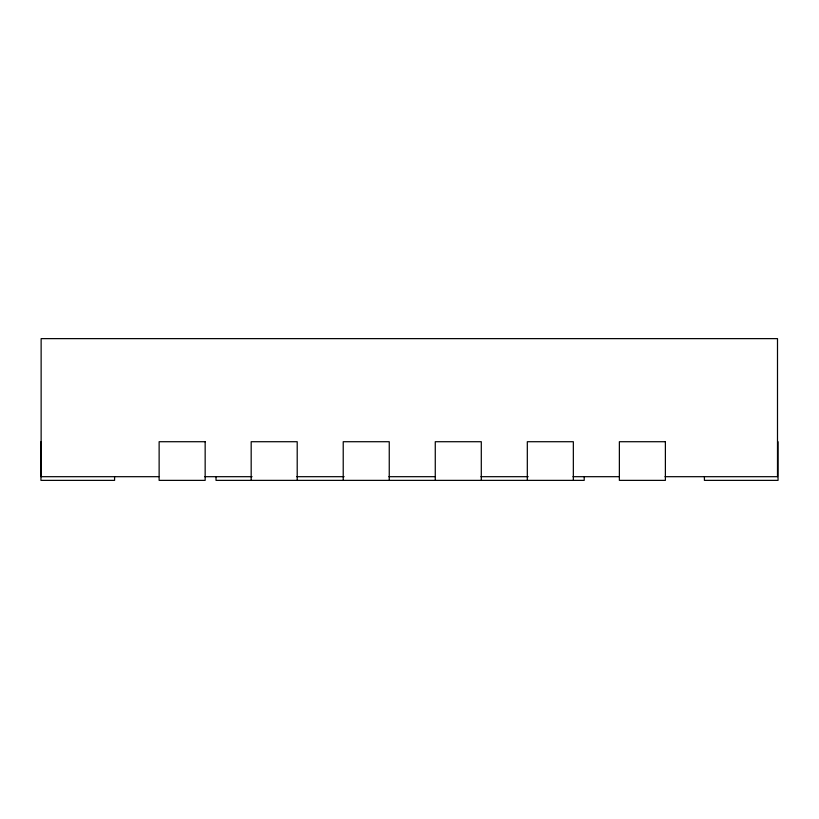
<?xml version="1.0" encoding="UTF-8"?>
<svg xmlns="http://www.w3.org/2000/svg" width="819" height="819" viewBox="0 0 819 819"><rect width="100%" height="100%" fill="white"/><g stroke="black" fill="none" stroke-linecap="round" stroke-linejoin="round"><path stroke-width="1.23" d="M158.743 476.689L41.134 476.689L41.134 338.626L777.497 338.626L777.497 476.689L664.997 476.689M204.77 476.689L252.068 476.689M296.816 476.689L344.113 476.689M388.861 476.689L434.889 476.689M480.907 476.689L528.204 476.689M572.952 476.689L618.98 476.689M778.05 441.717L778.05 480.374L704.412 480.374L704.412 476.638M584.203 476.689L584.203 480.374L216.021 480.374L216.021 476.689M573.341 480.374L573.341 441.717L527.313 441.717L527.313 480.374M481.296 480.374L481.296 441.717L435.268 441.717L435.268 480.374M389.25 480.374L389.25 441.717L343.222 441.717L343.222 480.374M297.205 480.374L297.205 441.717L251.177 441.717L251.177 480.374M114.588 476.638L114.588 480.374L40.95 480.374L40.95 441.717M205.159 441.717L159.132 441.717L159.132 480.374L205.159 480.374L205.159 441.717M665.386 441.717L619.369 441.717L619.369 480.374L665.386 480.374L665.386 441.717"/></g></svg>
